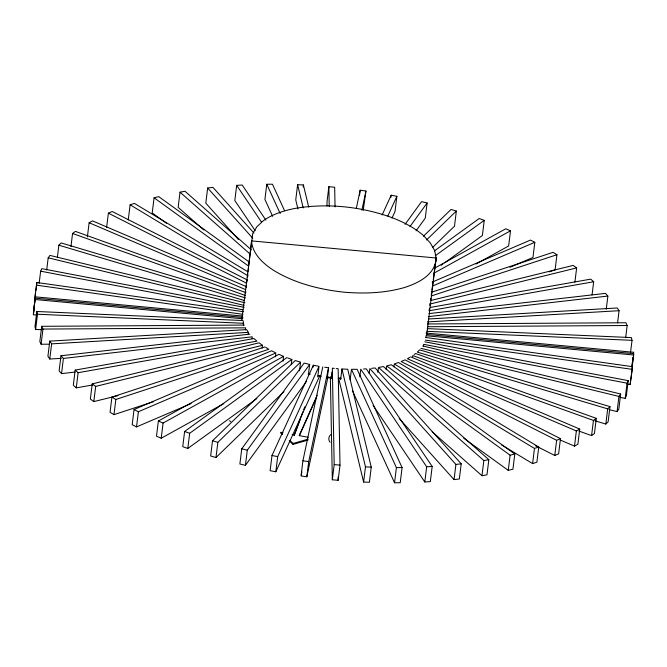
<?xml version="1.0" encoding="UTF-8"?>
<svg xmlns="http://www.w3.org/2000/svg" width="667" height="667" viewBox="0 0 667 667"><rect width="100%" height="100%" fill="white"/><g stroke="black" fill="none" stroke-linecap="round" stroke-linejoin="round"><path stroke-width="1" d="M245.548 293.638L245.781 291.571M246.248 287.435L246.482 285.359M246.832 282.258L247.065 280.19M247.415 277.088L247.765 273.987M248.116 270.877L248.474 267.775M248.708 265.708L251.509 240.887L436.151 257.996L433.275 279.673M243.488 311.706L36.877 282.508L34.459 300.308L35.017 297.682M242.771 316.075L35.218 296.84L33.4 314.716L36.51 314.999M35.259 295.656L35.634 292.621M35.885 290.595L36.877 282.508M33.375 313.365L35.243 298.191L242.921 317.434M33.4 314.716L35.218 296.84M39.153 283.308L40.645 271.169L41.804 268.643L244.18 307.304M243.055 320.544L36.827 311.497L34.967 326.672L35.626 329.415L41.854 329.681M35.626 329.415L37.485 314.24L36.827 311.497M46.698 269.952L48.182 257.812L49.933 255.411L244.872 302.751M244.339 325.079L41.704 326.313L39.837 341.487L41.096 344.239L49.416 344.189M41.096 344.239L42.963 329.064L41.704 326.313M57.37 257.337L58.863 245.198L61.181 242.946L245.564 297.941M247.991 331.674L246.607 329.623L49.783 341.12L47.924 356.295L49.767 359.029L61.181 358.362M49.767 359.029L51.634 343.855L49.783 341.12M70.944 246.615L72.561 233.467L75.421 231.399L245.348 292.388M249.842 334.125L60.989 355.761L59.121 370.935L61.531 373.62L74.979 372.078M61.531 373.62L63.398 358.446L60.989 355.761M87.385 236.91L89.128 222.745L92.496 220.877L246.223 286.568M75.179 370.077L78.131 372.686L256.953 341.145L254.002 338.536L75.179 370.077L73.32 385.251L76.271 387.861L92.663 384.967M76.271 387.861L78.131 372.686M106.637 227.322L108.379 213.157L112.231 211.514L247.349 279.982M262.148 348.207L262.506 345.306L259.046 342.813L92.221 383.909L90.353 399.083L93.814 401.584L117.976 395.631M93.814 401.584L95.681 386.41L92.221 383.909M128.247 219.977L130.107 204.802L134.392 203.402L248.016 271.861M264.916 346.898L111.914 397.107L110.047 412.281L113.974 414.649L153.443 401.692M113.974 414.649L115.841 399.475L268.843 349.266L265.699 347.374M249.483 262.231L158.746 196.632L154.077 197.782L152.209 212.956L166.483 223.27M134.042 409.521L138.394 411.731L275.896 352.96L271.544 350.759L134.042 409.521L132.174 424.696L136.527 426.905L191.129 403.568M136.527 426.905L138.394 411.731M251.384 249.892L185.026 191.279L180.023 192.163L178.156 207.337L203.81 229.99M283 361.189L283.6 356.361L278.864 354.344L158.362 421.019L156.495 436.193L161.231 438.219L223.787 403.602M161.231 438.219L163.098 423.045L283.6 356.361M253.919 233.016L212.948 187.394L207.662 188.002L205.795 203.177L238.419 239.503M286.793 357.62L184.617 431.482L182.75 446.657L187.811 448.466L256.828 398.574M187.811 448.466L189.678 433.292L291.854 359.43L287.635 357.921M265.9 220.143L242.196 185.034L236.685 185.359L234.817 200.534L255.153 230.657M215.975 457.545L217.842 442.371L300.575 362.131L295.239 360.547L212.515 440.779L210.647 455.953L215.975 457.545L283.942 391.629M241.746 320.352L252.726 233.625L256.862 226.797L263.398 220.66A93.53 42.846 7 0 1 296.948 208.079C327.822 203.218 359.738 206.578 389.27 216.633A93.53 42.846 7 0 1 423.42 235.493L430.215 242.855L434.634 250.475L436.143 258.071L426.638 335.401M243.472 325.221L243.272 321.461M245.356 329.765L245.598 327.83L42.963 329.064M248.216 334.284L248.458 332.358L51.634 343.855M284.559 210.68L272.453 184.217L266.783 184.25L264.916 199.425L272.653 216.341M252.018 338.744L252.251 336.81L63.398 358.446M308.362 375.062L309.663 364.44L304.119 363.09L241.746 448.824L239.878 463.999L245.423 465.341L306.637 381.216M245.423 465.341L247.29 450.167L309.663 364.44M275.421 356.828L275.779 353.927M308.729 207.154L303.393 184.951L297.615 184.701L295.756 199.875L297.924 208.913M303.143 186.977L303.393 184.951M275.821 471.777L277.689 456.612L319.026 366.316L313.332 365.233L271.986 455.519L270.127 470.694L275.821 471.777L319.885 375.554M283.025 432.716L280.99 432.349L280.882 433.258L282.399 434.651M291.254 364.257L291.854 359.43M299.508 370.827L300.45 363.098M308.046 440.07L293.038 444.372L293.155 443.463L290.112 440.687M302.968 411.647L294.072 435.668L300.292 419.301M335.051 206.928L334.667 187.235L328.856 186.693L326.997 201.868L327.072 206.011M313.09 367.167L313.332 365.233M322.77 366.942L302.918 460.797L301.05 475.971L306.837 476.788L327.956 376.98M317.725 376.938L318.909 367.284M306.837 476.788L308.704 461.614L328.556 367.759L324.704 367.217M328.556 367.759L327.255 378.381L327.68 376.371M331.866 372.061L331.04 378.823L330.999 376.763M359.538 195.273L360.163 190.212L365.95 191.029L363.223 210.28M338.494 377.622L363.607 482.049L369.385 482.299L371.244 467.125L347.715 369.251L341.938 369.001L340.629 379.623L340.162 377.689M336.218 368.559L338.152 368.743L340.003 465.132L338.144 480.307L332.333 479.765L334.192 464.591L332.341 368.201L334.284 368.384M350.142 379.948L351.326 370.293M359.821 376.897L360.772 369.176L426.672 466.792L424.804 481.966L430.315 481.641L432.183 466.466L366.283 368.851L363.523 369.009M369.21 373.378L369.685 369.518M390.929 197.24L391.179 195.223L396.873 196.306L395.014 211.481L391.988 218.084M363.607 482.049L365.474 466.875L341.938 369.001M377.864 372.286L378.339 368.426M386.143 369.776L386.618 365.908L510.113 455.194L514.791 454.044L512.923 469.218L508.254 470.368L463.757 438.202M393.855 366.825L394.097 364.891M405.069 224.354L421.577 201.659L427.122 203.001L425.254 218.176L416.075 230.799M394.547 482.783L396.406 467.609L351.451 369.326L357.12 369.293L402.084 467.575L400.217 482.75L394.547 482.783L352.401 390.67M412.531 357.512L412.773 355.578L593.447 420.427L596.306 418.359L415.633 353.51L414.199 354.544M423.42 346.265L423.662 344.33L627.063 383.183L628.222 380.657L424.821 341.804M425.863 337.685L426.096 335.751L633.65 354.986L632.033 368.134M423.445 236.201L451.025 209.455L456.353 211.047L454.485 226.221L432.833 247.224M434.434 250.884L479.189 218.534L484.25 220.343L482.383 235.518L444.514 262.898M371.569 368.351L375.096 367.942L461.205 463.823L459.338 478.998L454.052 479.606L455.92 464.432L369.81 368.551M434.192 268.392L505.769 228.781L510.505 230.807L508.638 245.981L475.996 264.04M481.974 475.721L483.833 460.547L378.456 367.459L383.467 366.575L488.844 459.663L486.977 474.837L481.974 475.721L432.224 431.782M432.116 282.133L530.473 240.095L534.826 242.304L532.958 257.479L509.972 267.3M508.254 470.368L510.113 455.194M431.607 292.196L553.026 252.351L556.953 254.719L555.086 269.893L549.166 271.836M532.608 463.598L534.467 448.424L538.753 447.023L536.893 462.198L532.608 463.598L501.484 444.847M574.904 282.083L576.647 267.917L573.186 265.416L430.624 300.542M554.769 455.486L556.637 440.312L560.488 438.669L558.621 453.843L554.769 455.486L538.986 447.49M592.063 294.897L593.68 281.749L590.729 279.139L430.298 307.437M574.504 446.123L576.363 430.949L579.74 429.081L577.872 444.255L574.504 446.123L560.197 440.012M606.261 309.213L607.879 296.065L605.469 293.38L428.998 313.598M578.839 431.032L591.579 435.601L593.447 420.427M596.306 418.359L594.439 433.533L591.579 435.601M617.584 322.845L619.076 310.705L617.233 307.971L428.698 318.984M594.881 420.785L605.819 424.054L607.687 408.879L610.005 406.628L419.635 349.858L417.901 351.542M610.005 406.628L608.137 421.802L605.819 424.054M625.671 337.652L627.163 325.513L625.904 322.761L427.422 323.97M608.979 409.63L617.067 411.589L618.934 396.415L620.677 394.014L422.711 345.94M620.677 394.014L618.818 409.188L617.067 411.589M630.54 352.468L632.033 340.328L631.374 337.585L427.23 328.631M620.093 397.382L625.196 398.357L627.063 383.183M628.222 380.657L626.355 395.831L625.196 398.357M631.982 365.433L632.358 362.398M632.608 360.38L632.975 357.345M633.35 354.31L633.6 352.284L426.046 333.058M632.008 366.783L633.125 357.679M633.375 355.661L633.625 353.635L426.888 334.484M627.03 384.059L630.123 384.492L632.541 366.692L425.93 337.494M632.541 366.692L630.123 384.492M429.156 310.647L429.431 308.588M429.84 305.486L430.115 303.427M430.532 300.325L430.807 298.257M431.216 295.164L431.624 292.063M431.899 290.003L432.308 286.902M432.583 284.834L433 281.741M436.143 258.071C435.434 274.929 417.859 283.35 403.793 287.727C384.601 293.105 364.44 293.855 344.664 292.238C319.893 289.62 295.014 283.442 273.587 270.352C263.215 263.615 252.535 254.094 251.501 240.962M356.32 208.379L360.163 190.212M301.267 474.954L301.918 471.894M361.889 210.205L365.95 191.029M303.702 409.721L304.794 406.828M317.242 395.181L299.149 435.618L308.162 437.277M299.458 435.584L316.291 397.966M382.133 214.966L391.179 195.223M387.835 216.058L396.873 196.306M409.997 226.538L427.122 203.001M330.84 434.584C328.472 436.326 328.122 440.02 330.082 442.229M426.538 239.962L456.353 211.047M435.276 255.753L484.25 220.343M441.145 265.333L442.83 264.115M433.492 273.42L510.505 230.807M408.204 358.262L409.897 357.329M432.65 285.968L534.826 242.304M431.591 295.856L556.953 254.719M395.072 363.64L398.499 362.514L538.753 447.023M293.155 443.463L308.162 439.161M95.681 386.41L262.506 345.306M430.04 304.035L576.647 267.917M387.552 365.683L391.296 364.757L514.791 454.044M429.164 310.764L593.68 281.749M483.833 460.547L488.844 459.663M428.306 316.642L607.879 296.065M455.92 464.432L461.205 463.823M427.439 321.903L619.076 310.705M426.672 466.792L432.183 466.466M427.647 326.73L627.163 325.513M396.406 467.609L402.084 467.575M37.485 314.24L243.713 323.287M426.847 331.324L632.033 340.328M365.474 466.875L371.244 467.125M338.144 378.181L341.154 378.347M35.268 299.541L242.821 318.776M334.192 464.591L340.003 465.132M318.042 375.846L321.06 376.246M327.088 377.038L332.116 377.705M326.905 377.505L329.99 377.922M36.326 285.134L242.93 314.332M425.379 340.12L631.982 369.318M302.918 460.797L308.704 461.614M292.154 434.392L294.18 434.759M40.645 271.169L243.03 309.83M271.986 455.519L277.689 456.612M308.296 373.703L310.247 374.129M48.182 257.812L244.13 305.394M420.96 348.341L618.934 396.415M241.746 448.824L247.29 450.167M58.863 245.198L244.239 300.483M417.325 352.101L607.687 408.879M212.515 440.779L217.842 442.371M72.561 233.467L245.423 295.514M184.617 431.482L189.678 433.292M410.739 356.862L579.74 429.081M89.128 222.745L245.714 289.661M407.362 358.729L576.363 430.949M158.362 421.019L163.098 423.045M560.488 438.669L405.002 359.88L401.15 361.522L556.637 440.312M108.379 213.157L246.273 283.041M535.276 445.606L537.135 446.548M229.506 420.802L230.724 421.527M130.107 204.802L248.174 275.938M394.214 363.924L534.467 448.424M111.914 397.107L115.841 399.475M154.077 197.782L248.166 265.808M180.023 192.163L250.275 254.219M280.99 432.349L282.516 433.742M289.245 440.904L293.038 444.372M207.662 188.002L252.793 238.261M399.216 418.543L454.052 479.606M236.685 185.359L261.539 222.178M373.095 405.369L424.804 481.966M266.783 184.25L280.182 213.548M297.615 184.701L303.202 207.904M633.6 352.284L633.65 354.986M338.086 477.197L338.144 480.307M328.856 186.693L329.24 206.386M330.357 377.205L332.333 479.765"/></g></svg>
